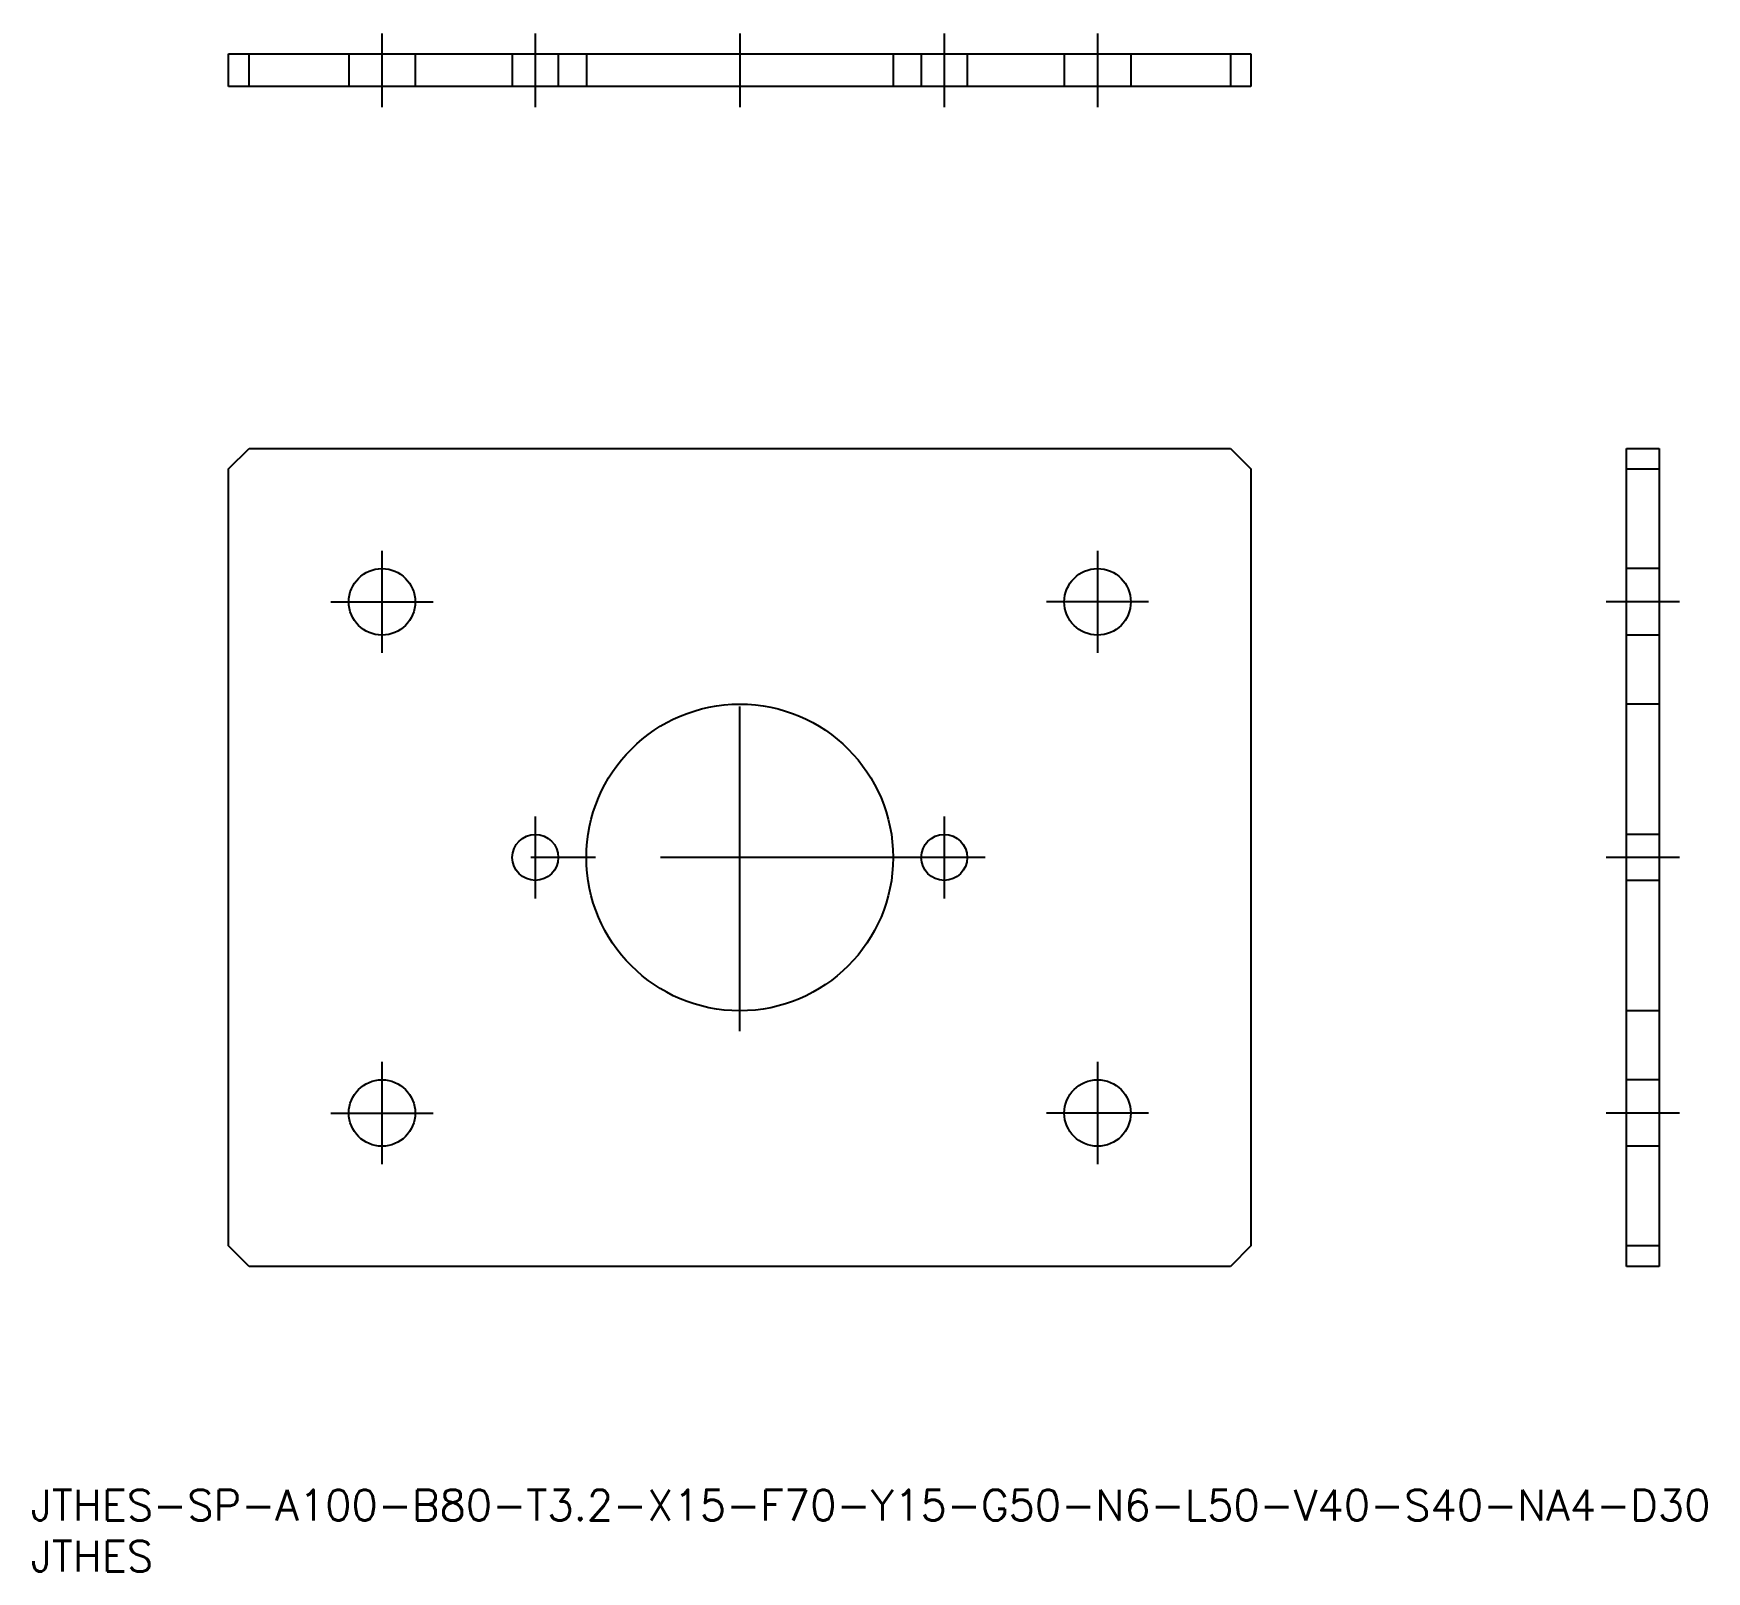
# Model space of a CAD drawing. Extents: x 0 to 164, y 0 to 150.
import ezdxf

# ---------------------------------------------------------------- set-up
doc = ezdxf.new("R2010")
doc.units = 0
doc.linetypes.add('CENTER', pattern=[50.8, 31.75, -6.35, 6.35, -6.35])
doc.linetypes.add('DASHED', pattern=[19.05, 12.7, -6.35])
doc.layers.get('0').update_dxf_attribs({"linetype": 'CONTINUOUS'})
doc.layers.add('CENTER', color=1, linetype='CENTER')
doc.styles.get("Standard").update_dxf_attribs({"font": 'txt.shx', "height": 3, "bigfont": 'bigfont.shx'})

# ---------------------------------------------------------------- blocks, each defined once
blk = doc.blocks.new('*U1')
at = {"color": 7, "linetype": 'CONTINUOUS'}
blk.add_text('JTHES-SP-A100-B80-T3.2-X15-F70-Y15-G50-N6-L50-V40-S40-NA4-D30', height=3, dxfattribs=at).set_placement((0, 5))
blk = doc.blocks.new('*U2')
at = {"color": 7, "linetype": 'CONTINUOUS'}
blk.add_text('JTHES', height=3, dxfattribs=at).set_placement((0, 0))

msp = doc.modelspace()

# ---------------------------------------------------------------- linework, layer by layer
at = {"color": 7, "linetype": 'CONTINUOUS'}
for p, q in [((19.352956, 148.444844), (119.352956, 148.444844)), ((19.352956, 145.244844), (19.352956, 148.444844)), ((21.352956, 145.244844), (21.352956, 148.444844)), ((117.352956, 148.444844), (117.352956, 145.244844)), ((119.352956, 148.444844), (119.352956, 145.244844)), ((119.352956, 145.244844), (19.352956, 145.244844)), ((19.352956, 107.846475), (21.352956, 109.846475)), ((21.352956, 109.846475), (117.352956, 109.846475)), ((117.352956, 109.846475), (119.352956, 107.846475)), ((156.095241, 109.846475), (159.295241, 109.846475)), ((156.095241, 29.846475), (156.095241, 109.846475)), ((159.295241, 109.846475), (159.295241, 29.846475)), ((19.352956, 31.846475), (19.352956, 107.846475)), ((119.352956, 107.846475), (119.352956, 31.846475)), ((156.095241, 107.846475), (159.295241, 107.846475)), ((21.352956, 29.846475), (19.352956, 31.846475)), ((119.352956, 31.846475), (117.352956, 29.846475)), ((159.295241, 31.846475), (156.095241, 31.846475)), ((117.352956, 29.846475), (21.352956, 29.846475)), ((159.295241, 29.846475), (156.095241, 29.846475))]:
    msp.add_line(p, q, dxfattribs=at)
at = {"color": 3, "linetype": 'DASHED'}
for p, q in [((31.102956, 148.444844), (31.102956, 145.244844)), ((37.602956, 148.444844), (37.602956, 145.244844)), ((47.102956, 148.444844), (47.102956, 145.244844)), ((51.602956, 148.444844), (51.602956, 145.244844)), ((54.352956, 148.444844), (54.352956, 145.244844)), ((84.352956, 148.444844), (84.352956, 145.244844)), ((87.102956, 148.444844), (87.102956, 145.244844)), ((91.602956, 148.444844), (91.602956, 145.244844)), ((101.102956, 148.444844), (101.102956, 145.244844)), ((107.602956, 148.444844), (107.602956, 145.244844)), ((159.295241, 98.096475), (156.095241, 98.096475)), ((159.295241, 91.596475), (156.095241, 91.596475)), ((159.295241, 84.846475), (156.095241, 84.846475)), ((159.295241, 72.096475), (156.095241, 72.096475)), ((159.295241, 67.596475), (156.095241, 67.596475)), ((159.295241, 54.846475), (156.095241, 54.846475)), ((159.295241, 48.096475), (156.095241, 48.096475)), ((159.295241, 41.596475), (156.095241, 41.596475))]:
    msp.add_line(p, q, dxfattribs=at)
at = {"color": 7, "linetype": 'CONTINUOUS'}
for centre, radius in [((34.352956, 94.846475), 3.25), ((104.352956, 94.846475), 3.25), ((69.352956, 69.846475), 15), ((49.352956, 69.846475), 2.25), ((89.352956, 69.846475), 2.25), ((34.352956, 44.846475), 3.25), ((104.352956, 44.846475), 3.25)]:
    msp.add_circle(centre, radius, dxfattribs=at)
at = {"layer": 'CENTER', "color": 1, "linetype": 'CENTER'}
for p, q in [((34.352956, 150.444844), (34.352956, 143.244844)), ((49.352956, 150.444844), (49.352956, 143.244844)), ((69.352956, 150.444844), (69.352956, 143.244844)), ((89.352956, 150.444844), (89.352956, 143.244844)), ((104.352956, 150.444844), (104.352956, 143.244844)), ((34.352956, 99.846475), (34.352956, 89.846475)), ((104.352956, 99.846475), (104.352956, 89.846475)), ((29.352956, 94.846475), (39.352956, 94.846475)), ((109.352956, 94.846475), (99.352956, 94.846475)), ((161.295241, 94.846475), (154.095241, 94.846475)), ((69.352956, 52.846475), (69.352956, 86.846475)), ((49.352956, 73.846475), (49.352956, 65.846475)), ((89.352956, 73.846475), (89.352956, 65.846475)), ((93.352956, 69.846475), (45.352956, 69.846475)), ((161.295241, 69.846475), (154.095241, 69.846475)), ((34.352956, 49.846475), (34.352956, 39.846475)), ((104.352956, 49.846475), (104.352956, 39.846475)), ((29.352956, 44.846475), (39.352956, 44.846475)), ((109.352956, 44.846475), (99.352956, 44.846475)), ((161.295241, 44.846475), (154.095241, 44.846475))]:
    msp.add_line(p, q, dxfattribs=at)

# ---------------------------------------------------------------- block references
at = {"color": 7, "linetype": 'CONTINUOUS'}
for name in ['*U1', '*U2']:
    msp.add_blockref(name, (0, 0), dxfattribs=at)

doc.saveas('drawing.dxf')
